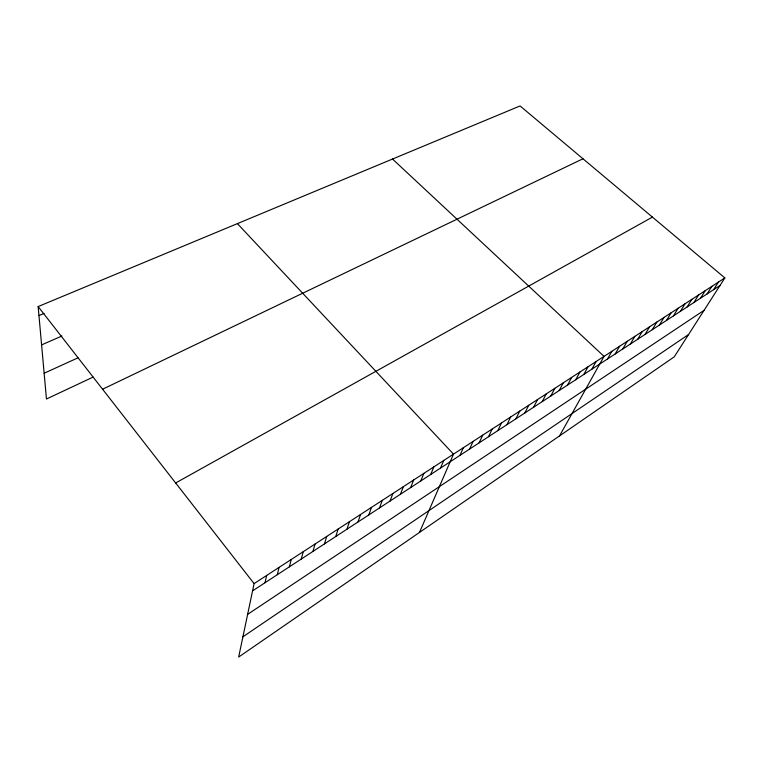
<?xml version="1.0" encoding="UTF-8"?>
<svg xmlns="http://www.w3.org/2000/svg" width="763" height="763" viewBox="0 0 763 763"><rect width="100%" height="100%" fill="white"/><g stroke="black" fill="none" stroke-linecap="round" stroke-linejoin="round"><path stroke-width="1.14" d="M724.85 277.923L254.089 583.609L238.666 657.057L674.263 356.826L724.85 277.923L520.08 105.943L38.15 306.564L46.457 399.011L93.115 377.084M265.019 582.732L266.668 575.436M277.274 574.73L279.058 567.395M289.339 566.842L291.247 559.479M301.223 559.079L303.245 551.687M312.925 551.439L315.052 544.019M324.447 543.905L326.688 536.465M335.787 536.494L338.143 529.026M346.965 529.188L349.425 521.701M357.981 521.997L360.537 514.491M368.825 514.911L371.476 507.376M379.516 507.929L382.263 500.375M390.055 501.043L392.888 493.48M400.432 494.262L403.36 486.68M410.666 487.576L413.68 479.975M420.756 480.986L423.846 473.375M430.704 474.491L433.87 466.861M440.509 468.081L443.751 460.451M419.469 532.45L453.499 454.119L237.407 223.616M459.975 455.358L463.37 447.709M469.636 449.054L473.098 441.396M479.164 442.826L482.693 435.158M488.549 436.694L492.154 429.016M497.81 430.637L501.482 422.96M506.947 424.676L510.676 416.989M515.96 418.792L519.746 411.104M524.849 412.983L528.692 405.296M533.614 407.251L537.524 399.564M542.264 401.605L546.222 393.908M550.8 396.026L554.815 388.329M559.222 390.522L563.294 382.826M567.538 385.086L571.649 377.399M575.741 379.726L579.909 372.039M583.838 374.433L588.054 366.745M591.84 369.216L596.094 361.528M559.527 435.911L604.029 356.378L392.516 159.038M607.52 358.963L611.859 351.285M615.216 353.937L619.594 346.268M622.818 348.977L627.234 341.309M630.324 344.075L634.778 336.407M637.734 339.23L642.227 331.571M645.05 334.452L649.58 326.793M652.279 329.721L656.848 322.081M659.423 325.057L664.02 317.418M666.48 320.45L671.106 312.82M673.452 315.892L678.107 308.271M680.338 311.39L685.031 303.779M687.148 306.945L691.86 299.334M693.872 302.549L698.622 294.957M700.52 298.209L705.289 290.617M707.091 293.917L711.889 286.335M713.586 289.673L718.403 282.1M242.92 636.809L688.569 334.518M247.632 614.368L704.096 310.293M252.563 590.867L720.005 285.476M175.652 482.979L652.432 217.102M102.585 389.225L582.98 158.771M44.14 373.231L78.017 357.818M41.593 344.914L61.917 336.006M38.961 315.567L44.063 313.421M38.15 306.564L254.089 583.609"/></g></svg>
